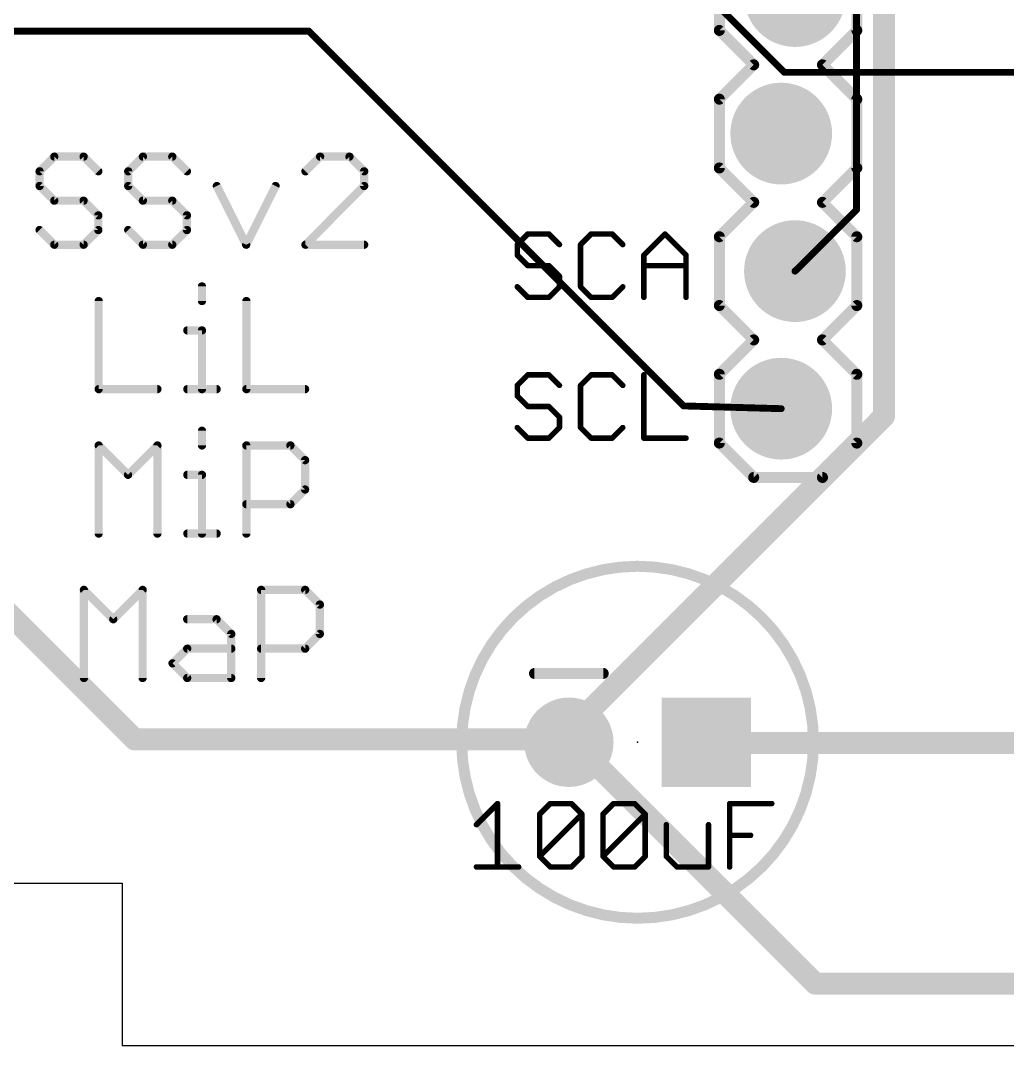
# Model space of a CAD drawing. Extents: x -2 to 100, y 0 to 40.
# Drawn here: x 52.12 to 70.35, y 0 to 18.93 of the extents above; entities that cross this region are included whole.
import ezdxf

# ---------------------------------------------------------------- set-up
doc = ezdxf.new("R2010")
doc.units = 0
for name, color, linetype in [('1', 14, 'CONTINUOUS'), ('16', 174, 'CONTINUOUS'), ('17', 94, 'CONTINUOUS'), ('20', 178, 'CONTINUOUS'), ('21', 250, 'CONTINUOUS'), ('23', 178, 'CONTINUOUS'), ('25', 250, 'CONTINUOUS'), ('27', 250, 'CONTINUOUS'), ('51', 250, 'CONTINUOUS')]:
    doc.layers.add(name, color=color, linetype=linetype)

# ---------------------------------------------------------------- blocks, each defined once
blk = doc.blocks.new('RECT')
blk.add_solid([(-0.5, -0.5), (0.5, -0.5), (-0.5, 0.5), (0.5, 0.5)])
blk = doc.blocks.new('ROUNDP')
at = {"const_width": 0.5}
blk.add_lwpolyline([(0, -0.25, 1), (0, 0.25, 1), (0, -0.25)], format="xyb", dxfattribs=at)
blk = doc.blocks.new('SQUAREP')
blk.add_solid([(-0.5, -0.5), (0.5, -0.5), (-0.5, 0.5), (0.5, 0.5)])

msp = doc.modelspace()

# ---------------------------------------------------------------- linework, layer by layer
at = {"layer": '1'}
for points, const_width in [([(68.072, 11.6205), (68.072, 29.591)], 0.4064), ([(67.564, 15.4305), (67.564, 24.9555)], 0.127), ([(57.4455, 18.7325), (48.5775, 18.7325)], 0.127), ([(64.367, 11.811), (57.4455, 18.7325)], 0.127), ([(66.4845, 14.351), (67.564, 15.4305)], 0.127), ([(66.4845, 14.351), (66.427, 14.3)], 0.127), ([(62.2935, 5.842), (68.072, 11.6205)], 0.4064), ([(64.367, 11.811), (66.173, 11.76)], 0.127), ([(49.657, 10.2235), (54.229, 5.6515)], 0.4064), ([(62.2935, 5.842), (62.25, 5.6)], 0.4064), ([(54.229, 5.6515), (62.23, 5.6515)], 0.4064), ([(62.23, 5.6515), (62.25, 5.6)], 0.4064), ([(62.4205, 5.5245), (62.25, 5.6)], 0.4064), ([(62.4205, 5.5245), (66.802, 1.143)], 0.4064), ([(64.8335, 5.588), (64.79, 5.6)], 0.4064), ([(75.184, 5.588), (64.8335, 5.588)], 0.4064), ([(66.802, 1.143), (78.1875, 1.143)], 0.4064)]:
    msp.add_lwpolyline(points, dxfattribs=dict(at, const_width=const_width))
for points, const_width in [([(57.468, 18.755, 1), (57.423, 18.71)], 0.0635), ([(57.4455, 18.7008, 1), (57.4455, 18.7643)], 0.0635), ([(67.5323, 15.4305, 1), (67.5958, 15.4305)], 0.0635), ([(67.5865, 15.408, 1), (67.5415, 15.453)], 0.0635), ([(66.462, 14.3735, 1), (66.507, 14.3285)], 0.0635), ([(66.5056, 14.3272, 1), (66.4634, 14.3748)], 0.0635), ([(66.4059, 14.3238, 1), (66.4481, 14.2762)], 0.0635), ([(64.3679, 11.8427, 1), (64.3661, 11.7793)], 0.0635), ([(64.3445, 11.7885, 1), (64.3895, 11.8335)], 0.0635), ([(66.1721, 11.7283, 1), (66.1739, 11.7917)], 0.0635), ([(68.1438, 11.5487, 1), (68.0002, 11.6923)], 0.2032), ([(67.9704, 11.6205, 1), (68.1736, 11.6205)], 0.2032), ([(62.2217, 5.9138, 1), (62.3653, 5.7702)], 0.2032), ([(62.3935, 5.824, 1), (62.1935, 5.86)], 0.2032), ([(54.229, 5.7531, 1), (54.229, 5.5499)], 0.2032), ([(54.1572, 5.5797, 1), (54.3008, 5.7233)], 0.2032), ([(62.3247, 5.6883, 1), (62.1353, 5.6147)], 0.2032), ([(62.2911, 5.6929, 1), (62.2089, 5.5071)], 0.2032), ([(62.15, 5.618, 1), (62.35, 5.582)], 0.2032), ([(62.1553, 5.5632, 1), (62.3447, 5.6368)], 0.2032), ([(62.23, 5.5499, 1), (62.23, 5.7531)], 0.2032), ([(62.4923, 5.5963, 1), (62.3487, 5.4527)], 0.2032), ([(62.3794, 5.4316, 1), (62.4616, 5.6174)], 0.2032), ([(64.817, 5.6979, 1), (64.763, 5.5021)], 0.2032), ([(64.8335, 5.6896, 1), (64.8335, 5.4864)], 0.2032), ([(64.8065, 5.4901, 1), (64.8605, 5.6859)], 0.2032), ([(66.802, 1.2446, 1), (66.802, 1.0414)], 0.2032), ([(66.7302, 1.0712, 1), (66.8738, 1.2148)], 0.2032)]:
    msp.add_lwpolyline(points, format="xyb", dxfattribs=dict(at, const_width=const_width))
at = {"layer": '16', "const_width": 0.127}
for points in [[(66.2305, 17.9705), (58.293, 25.908)], [(85.7885, 17.9705), (66.2305, 17.9705)]]:
    msp.add_lwpolyline(points, dxfattribs=at)
at = {"layer": '16', "const_width": 0.0635}
for points in [[(66.2305, 18.0023, 1), (66.2305, 17.9388)], [(66.208, 17.948, 1), (66.253, 17.993)]]:
    msp.add_lwpolyline(points, format="xyb", dxfattribs=at)
at = {"layer": '20'}
for p, q in [((51, 3), (54, 3)), ((54, 3), (54, 0)), ((54, 0), (90, 0))]:
    msp.add_line(p, q, dxfattribs=at)
at = {"layer": '21', "const_width": 0.2032}
for points in [[(65.03, 18.745), (65.03, 20.015)], [(67.57, 20.015), (67.57, 18.745)], [(65.665, 18.11), (65.03, 18.745)], [(67.57, 18.745), (66.935, 18.11)], [(65.03, 17.475), (65.665, 18.11)], [(66.935, 18.11), (67.57, 17.475)], [(65.03, 16.205), (65.03, 17.475)], [(67.57, 17.475), (67.57, 16.205)], [(65.665, 15.57), (65.03, 16.205)], [(67.57, 16.205), (66.935, 15.57)], [(65.665, 15.57), (65.03, 14.935)], [(67.57, 14.935), (66.935, 15.57)], [(65.03, 13.665), (65.03, 14.935)], [(67.57, 14.935), (67.57, 13.665)], [(65.665, 13.03), (65.03, 13.665)], [(67.57, 13.665), (66.935, 13.03)], [(65.665, 13.03), (65.03, 12.395)], [(67.57, 12.395), (66.935, 13.03)], [(65.03, 11.125), (65.03, 12.395)], [(67.57, 12.395), (67.57, 11.125)], [(65.665, 10.49), (65.03, 11.125)], [(67.57, 11.125), (66.935, 10.49)], [(66.935, 10.49), (65.665, 10.49)], [(62.885, 6.87), (61.615, 6.87)]]:
    msp.add_lwpolyline(points, dxfattribs=at)
at = {"layer": '21'}
for points, const_width in [([(65.0659, 18.7809, 1), (64.9941, 18.7091)], 0.1016), ([(64.9792, 18.745, 1), (65.0808, 18.745)], 0.1016), ([(67.5192, 18.745, 1), (67.6208, 18.745)], 0.1016), ([(67.6059, 18.7091, 1), (67.5341, 18.7809)], 0.1016), ([(65.7009, 18.0741, 1), (65.6291, 18.1459)], 0.1016), ([(65.6291, 18.0741, 1), (65.7009, 18.1459)], 0.1016), ([(66.9709, 18.1459, 1), (66.8991, 18.0741)], 0.1016), ([(66.8991, 18.1459, 1), (66.9709, 18.0741)], 0.1016), ([(65.0808, 17.475, 1), (64.9792, 17.475)], 0.1016), ([(64.9941, 17.5109, 1), (65.0659, 17.4391)], 0.1016), ([(67.6208, 17.475, 1), (67.5192, 17.475)], 0.1016), ([(67.5341, 17.4391, 1), (67.6059, 17.5109)], 0.1016), ([(65.0659, 16.2409, 1), (64.9941, 16.1691)], 0.1016), ([(67.6059, 16.1691, 1), (67.5341, 16.2409)], 0.1016), ([(64.9792, 16.205, 1), (65.0808, 16.205)], 0.1016), ([(67.5192, 16.205, 1), (67.6208, 16.205)], 0.1016), ([(65.7009, 15.5341, 1), (65.6291, 15.6059)], 0.1016), ([(65.6291, 15.5341, 1), (65.7009, 15.6059)], 0.1016), ([(66.9709, 15.6059, 1), (66.8991, 15.5341)], 0.1016), ([(66.8991, 15.6059, 1), (66.9709, 15.5341)], 0.1016), ([(65.0808, 14.935, 1), (64.9792, 14.935)], 0.1016), ([(64.9941, 14.9709, 1), (65.0659, 14.8991)], 0.1016), ([(67.6208, 14.935, 1), (67.5192, 14.935)], 0.1016), ([(67.5341, 14.8991, 1), (67.6059, 14.9709)], 0.1016), ([(65.0659, 13.7009, 1), (64.9941, 13.6291)], 0.1016), ([(64.9792, 13.665, 1), (65.0808, 13.665)], 0.1016), ([(67.5192, 13.665, 1), (67.6208, 13.665)], 0.1016), ([(67.6059, 13.6291, 1), (67.5341, 13.7009)], 0.1016), ([(65.7009, 12.9941, 1), (65.6291, 13.0659)], 0.1016), ([(65.6291, 12.9941, 1), (65.7009, 13.0659)], 0.1016), ([(66.9709, 13.0659, 1), (66.8991, 12.9941)], 0.1016), ([(66.8991, 13.0659, 1), (66.9709, 12.9941)], 0.1016), ([(65.0808, 12.395, 1), (64.9792, 12.395)], 0.1016), ([(67.6208, 12.395, 1), (67.5192, 12.395)], 0.1016), ([(64.9941, 12.4309, 1), (65.0659, 12.3591)], 0.1016), ([(67.5341, 12.3591, 1), (67.6059, 12.4309)], 0.1016), ([(65.0659, 11.1609, 1), (64.9941, 11.0891)], 0.1016), ([(64.9792, 11.125, 1), (65.0808, 11.125)], 0.1016), ([(67.5192, 11.125, 1), (67.6208, 11.125)], 0.1016), ([(67.6059, 11.0891, 1), (67.5341, 11.1609)], 0.1016), ([(65.665, 10.5408, 1), (65.665, 10.4392)], 0.1016), ([(65.6291, 10.4541, 1), (65.7009, 10.5259)], 0.1016), ([(66.8991, 10.5259, 1), (66.9709, 10.4541)], 0.1016), ([(66.935, 10.4392, 1), (66.935, 10.5408)], 0.1016), ([(63.52, 2.35, 1), (63.52, 8.85, 1), (63.52, 2.35)], 0.2032), ([(61.615, 6.9208, 1), (61.615, 6.8192)], 0.1016), ([(62.885, 6.8192, 1), (62.885, 6.9208)], 0.1016)]:
    msp.add_lwpolyline(points, format="xyb", dxfattribs=dict(at, const_width=const_width))
at = {"layer": '23'}
msp.add_point((63.52, 5.6), dxfattribs=at)
at = {"layer": '25'}
for points, const_width in [([(52.743, 16.4147), (52.4719, 16.1435)], 0.1524), ([(53.2854, 16.4147), (52.743, 16.4147)], 0.1524), ([(53.5565, 16.1435), (53.2854, 16.4147)], 0.1524), ([(54.3802, 16.4147), (54.109, 16.1435)], 0.1524), ([(54.9225, 16.4147), (54.3802, 16.4147)], 0.1524), ([(55.1937, 16.1435), (54.9225, 16.4147)], 0.1524), ([(57.6545, 16.4147), (57.3834, 16.1435)], 0.1524), ([(58.1968, 16.4147), (57.6545, 16.4147)], 0.1524), ([(58.468, 16.1435), (58.1968, 16.4147)], 0.1524), ([(52.4719, 16.1435), (52.4719, 15.8724)], 0.1524), ([(54.109, 16.1435), (54.109, 15.8724)], 0.1524), ([(58.468, 15.8724), (58.468, 16.1435)], 0.1524), ([(52.4719, 15.8724), (52.743, 15.6012)], 0.1524), ([(54.109, 15.8724), (54.3802, 15.6012)], 0.1524), ([(55.7462, 15.8724), (56.2885, 14.7877)], 0.1524), ([(56.2885, 14.7877), (56.8309, 15.8724)], 0.1524), ([(57.3834, 14.7877), (58.468, 15.8724)], 0.1524), ([(52.743, 15.6012), (53.2854, 15.6012)], 0.1524), ([(53.2854, 15.6012), (53.5565, 15.33)], 0.1524), ([(54.3802, 15.6012), (54.9225, 15.6012)], 0.1524), ([(54.9225, 15.6012), (55.1937, 15.33)], 0.1524), ([(53.5565, 15.33), (53.5565, 15.0589)], 0.1524), ([(55.1937, 15.33), (55.1937, 15.0589)], 0.1524), ([(52.743, 14.7877), (52.4719, 15.0589)], 0.1524), ([(53.5565, 15.0589), (53.2854, 14.7877)], 0.1524), ([(54.3802, 14.7877), (54.109, 15.0589)], 0.1524), ([(55.1937, 15.0589), (54.9225, 14.7877)], 0.1524), ([(61.4916, 14.9852), (61.2967, 14.7903)], 0.1016), ([(61.8814, 14.9852), (61.4916, 14.9852)], 0.1016), ([(62.0763, 14.7903), (61.8814, 14.9852)], 0.1016), ([(62.661, 14.9852), (62.4661, 14.7903)], 0.1016), ([(63.0508, 14.9852), (62.661, 14.9852)], 0.1016), ([(63.2457, 14.7903), (63.0508, 14.9852)], 0.1016), ([(63.6355, 14.5954), (64.0253, 14.9852)], 0.1016), ([(64.0253, 14.9852), (64.4151, 14.5954)], 0.1016), ([(53.2854, 14.7877), (52.743, 14.7877)], 0.1524), ([(54.9225, 14.7877), (54.3802, 14.7877)], 0.1524), ([(58.468, 14.7877), (57.3834, 14.7877)], 0.1524), ([(61.2967, 14.7903), (61.2967, 14.5954)], 0.1016), ([(62.4661, 14.7903), (62.4661, 14.0107)], 0.1016), ([(61.2967, 14.5954), (61.4916, 14.4005)], 0.1016), ([(63.6355, 13.8158), (63.6355, 14.5954)], 0.1016), ([(64.4151, 14.5954), (64.4151, 13.8158)], 0.1016), ([(61.4916, 14.4005), (61.8814, 14.4005)], 0.1016), ([(61.8814, 14.4005), (62.0763, 14.2056)], 0.1016), ([(63.6355, 14.4005), (64.4151, 14.4005)], 0.1016), ([(62.0763, 14.2056), (62.0763, 14.0107)], 0.1016), ([(55.4716, 14.0189), (55.4716, 13.7477)], 0.1524), ([(61.4916, 13.8158), (61.2967, 14.0107)], 0.1016), ([(62.0763, 14.0107), (61.8814, 13.8158)], 0.1016), ([(62.4661, 14.0107), (62.661, 13.8158)], 0.1016), ([(63.0508, 13.8158), (63.2457, 14.0107)], 0.1016), ([(53.5633, 13.7477), (53.5633, 12.1207)], 0.1524), ([(56.2919, 13.7477), (56.2919, 12.1207)], 0.1524), ([(61.8814, 13.8158), (61.4916, 13.8158)], 0.1016), ([(62.661, 13.8158), (63.0508, 13.8158)], 0.1016), ([(55.2005, 13.2054), (55.4716, 13.2054)], 0.1524), ([(55.4716, 13.2054), (55.4716, 12.1207)], 0.1524), ([(61.4916, 12.3852), (61.2967, 12.1903)], 0.1016), ([(61.8814, 12.3852), (61.4916, 12.3852)], 0.1016), ([(62.0763, 12.1903), (61.8814, 12.3852)], 0.1016), ([(62.661, 12.3852), (62.4661, 12.1903)], 0.1016), ([(63.0508, 12.3852), (62.661, 12.3852)], 0.1016), ([(63.2457, 12.1903), (63.0508, 12.3852)], 0.1016), ([(63.6355, 12.3852), (63.6355, 11.2158)], 0.1016), ([(53.5633, 12.1207), (54.648, 12.1207)], 0.1524), ([(55.2005, 12.1207), (55.7428, 12.1207)], 0.1524), ([(56.2919, 12.1207), (57.3766, 12.1207)], 0.1524), ([(61.2967, 12.1903), (61.2967, 11.9954)], 0.1016), ([(62.4661, 12.1903), (62.4661, 11.4107)], 0.1016), ([(61.2967, 11.9954), (61.4916, 11.8005)], 0.1016), ([(61.4916, 11.8005), (61.8814, 11.8005)], 0.1016), ([(61.8814, 11.8005), (62.0763, 11.6056)], 0.1016), ([(62.0763, 11.6056), (62.0763, 11.4107)], 0.1016), ([(55.4716, 11.3519), (55.4716, 11.0807)], 0.1524), ([(61.4916, 11.2158), (61.2967, 11.4107)], 0.1016), ([(62.0763, 11.4107), (61.8814, 11.2158)], 0.1016), ([(62.4661, 11.4107), (62.661, 11.2158)], 0.1016), ([(63.0508, 11.2158), (63.2457, 11.4107)], 0.1016), ([(61.8814, 11.2158), (61.4916, 11.2158)], 0.1016), ([(62.661, 11.2158), (63.0508, 11.2158)], 0.1016), ([(63.6355, 11.2158), (64.4151, 11.2158)], 0.1016), ([(53.5633, 9.4537), (53.5633, 11.0807)], 0.1524), ([(53.5633, 11.0807), (54.1057, 10.5384)], 0.1524), ([(54.1057, 10.5384), (54.648, 11.0807)], 0.1524), ([(54.648, 11.0807), (54.648, 9.4537)], 0.1524), ([(56.2919, 9.4537), (56.2919, 11.0807)], 0.1524), ([(56.2919, 11.0807), (57.1054, 11.0807)], 0.1524), ([(57.1054, 11.0807), (57.3766, 10.8095)], 0.1524), ([(57.3766, 10.8095), (57.3766, 10.2672)], 0.1524), ([(55.2005, 10.5384), (55.4716, 10.5384)], 0.1524), ([(55.4716, 10.5384), (55.4716, 9.4537)], 0.1524), ([(57.3766, 10.2672), (57.1054, 9.996)], 0.1524), ([(57.1054, 9.996), (56.2919, 9.996)], 0.1524), ([(55.2005, 9.4537), (55.7428, 9.4537)], 0.1524), ([(53.2905, 6.7867), (53.2905, 8.4137)], 0.1524), ([(53.2905, 8.4137), (53.8328, 7.8714)], 0.1524), ([(53.8328, 7.8714), (54.3751, 8.4137)], 0.1524), ([(54.3751, 8.4137), (54.3751, 6.7867)], 0.1524), ([(56.5648, 6.7867), (56.5648, 8.4137)], 0.1524), ([(56.5648, 8.4137), (57.3783, 8.4137)], 0.1524), ([(57.3783, 8.4137), (57.6494, 8.1425)], 0.1524), ([(57.6494, 8.1425), (57.6494, 7.6002)], 0.1524), ([(55.1988, 7.8714), (55.7411, 7.8714)], 0.1524), ([(55.7411, 7.8714), (56.0123, 7.6002)], 0.1524), ([(56.0123, 7.6002), (56.0123, 6.7867)], 0.1524), ([(57.6494, 7.6002), (57.3783, 7.329)], 0.1524), ([(54.9276, 7.0579), (55.1988, 7.329)], 0.1524), ([(55.1988, 7.329), (56.0123, 7.329)], 0.1524), ([(57.3783, 7.329), (56.5648, 7.329)], 0.1524), ([(55.1988, 6.7867), (54.9276, 7.0579)], 0.1524), ([(56.0123, 6.7867), (55.1988, 6.7867)], 0.1524)]:
    msp.add_lwpolyline(points, dxfattribs=dict(at, const_width=const_width))
for points, const_width in [([(52.743, 16.4528, 1), (52.743, 16.3766)], 0.0762), ([(52.77, 16.3877, 1), (52.7161, 16.4416)], 0.0762), ([(53.3123, 16.4416, 1), (53.2584, 16.3877)], 0.0762), ([(53.2854, 16.3766, 1), (53.2854, 16.4528)], 0.0762), ([(54.3802, 16.4528, 1), (54.3802, 16.3766)], 0.0762), ([(54.4071, 16.3877, 1), (54.3533, 16.4416)], 0.0762), ([(54.9495, 16.4416, 1), (54.8956, 16.3877)], 0.0762), ([(54.9225, 16.3766, 1), (54.9225, 16.4528)], 0.0762), ([(57.6545, 16.4528, 1), (57.6545, 16.3766)], 0.0762), ([(57.6815, 16.3877, 1), (57.6276, 16.4416)], 0.0762), ([(58.2238, 16.4416, 1), (58.1699, 16.3877)], 0.0762), ([(58.1968, 16.3766, 1), (58.1968, 16.4528)], 0.0762), ([(52.4449, 16.1705, 1), (52.4988, 16.1166)], 0.0762), ([(52.51, 16.1435, 1), (52.4338, 16.1435)], 0.0762), ([(53.5296, 16.1166, 1), (53.5835, 16.1705)], 0.0762), ([(54.1471, 16.1435, 1), (54.0709, 16.1435)], 0.0762), ([(54.0821, 16.1705, 1), (54.136, 16.1166)], 0.0762), ([(55.1668, 16.1166, 1), (55.2206, 16.1705)], 0.0762), ([(57.3564, 16.1705, 1), (57.4103, 16.1166)], 0.0762), ([(58.5061, 16.1435, 1), (58.4299, 16.1435)], 0.0762), ([(58.4411, 16.1166, 1), (58.495, 16.1705)], 0.0762), ([(52.4988, 15.8993, 1), (52.4449, 15.8454)], 0.0762), ([(52.4338, 15.8724, 1), (52.51, 15.8724)], 0.0762), ([(54.136, 15.8993, 1), (54.0821, 15.8454)], 0.0762), ([(54.0709, 15.8724, 1), (54.1471, 15.8724)], 0.0762), ([(55.7803, 15.8894, 1), (55.7121, 15.8553)], 0.0762), ([(56.8649, 15.8553, 1), (56.7968, 15.8894)], 0.0762), ([(58.4299, 15.8724, 1), (58.5061, 15.8724)], 0.0762), ([(58.495, 15.8454, 1), (58.4411, 15.8993)], 0.0762), ([(52.743, 15.6393, 1), (52.743, 15.5631)], 0.0762), ([(52.7161, 15.5743, 1), (52.77, 15.6281)], 0.0762), ([(53.3123, 15.6281, 1), (53.2584, 15.5743)], 0.0762), ([(53.2854, 15.5631, 1), (53.2854, 15.6393)], 0.0762), ([(54.3802, 15.6393, 1), (54.3802, 15.5631)], 0.0762), ([(54.3533, 15.5743, 1), (54.4071, 15.6281)], 0.0762), ([(54.9495, 15.6281, 1), (54.8956, 15.5743)], 0.0762), ([(54.9225, 15.5631, 1), (54.9225, 15.6393)], 0.0762), ([(53.5946, 15.33, 1), (53.5184, 15.33)], 0.0762), ([(53.5296, 15.3031, 1), (53.5835, 15.357)], 0.0762), ([(55.2318, 15.33, 1), (55.1556, 15.33)], 0.0762), ([(55.1668, 15.3031, 1), (55.2206, 15.357)], 0.0762), ([(52.4988, 15.0858, 1), (52.4449, 15.0319)], 0.0762), ([(53.5184, 15.0589, 1), (53.5946, 15.0589)], 0.0762), ([(53.5835, 15.0319, 1), (53.5296, 15.0858)], 0.0762), ([(54.136, 15.0858, 1), (54.0821, 15.0319)], 0.0762), ([(55.1556, 15.0589, 1), (55.2318, 15.0589)], 0.0762), ([(55.2206, 15.0319, 1), (55.1668, 15.0858)], 0.0762), ([(61.4916, 15.0106, 1), (61.4916, 14.9598)], 0.0508), ([(61.5096, 14.9672, 1), (61.4736, 15.0032)], 0.0508), ([(61.8994, 15.0032, 1), (61.8634, 14.9672)], 0.0508), ([(61.8814, 14.9598, 1), (61.8814, 15.0106)], 0.0508), ([(62.661, 15.0106, 1), (62.661, 14.9598)], 0.0508), ([(62.679, 14.9672, 1), (62.643, 15.0032)], 0.0508), ([(63.0688, 15.0032, 1), (63.0328, 14.9672)], 0.0508), ([(63.0508, 14.9598, 1), (63.0508, 15.0106)], 0.0508), ([(64.0433, 15.0032, 1), (64.0073, 14.9672)], 0.0508), ([(64.0433, 14.9672, 1), (64.0073, 15.0032)], 0.0508), ([(52.743, 14.8258, 1), (52.743, 14.7496)], 0.0762), ([(52.7161, 14.7608, 1), (52.77, 14.8146)], 0.0762), ([(53.2584, 14.8146, 1), (53.3123, 14.7608)], 0.0762), ([(53.2854, 14.7496, 1), (53.2854, 14.8258)], 0.0762), ([(54.3802, 14.8258, 1), (54.3802, 14.7496)], 0.0762), ([(54.3533, 14.7608, 1), (54.4071, 14.8146)], 0.0762), ([(54.8956, 14.8146, 1), (54.9495, 14.7608)], 0.0762), ([(54.9225, 14.7496, 1), (54.9225, 14.8258)], 0.0762), ([(56.2544, 14.8047, 1), (56.3226, 14.7707)], 0.0762), ([(56.2544, 14.7707, 1), (56.3226, 14.8047)], 0.0762), ([(57.3834, 14.8258, 1), (57.3834, 14.7496)], 0.0762), ([(57.3564, 14.8146, 1), (57.4103, 14.7608)], 0.0762), ([(58.468, 14.7496, 1), (58.468, 14.8258)], 0.0762), ([(61.2787, 14.8083, 1), (61.3147, 14.7723)], 0.0508), ([(61.3221, 14.7903, 1), (61.2713, 14.7903)], 0.0508), ([(62.0583, 14.7723, 1), (62.0943, 14.8083)], 0.0508), ([(62.4481, 14.8083, 1), (62.4841, 14.7723)], 0.0508), ([(62.4915, 14.7903, 1), (62.4407, 14.7903)], 0.0508), ([(63.2277, 14.7723, 1), (63.2637, 14.8083)], 0.0508), ([(61.3147, 14.6134, 1), (61.2787, 14.5774)], 0.0508), ([(61.2713, 14.5954, 1), (61.3221, 14.5954)], 0.0508), ([(63.6175, 14.6134, 1), (63.6535, 14.5774)], 0.0508), ([(63.6609, 14.5954, 1), (63.6101, 14.5954)], 0.0508), ([(64.4405, 14.5954, 1), (64.3897, 14.5954)], 0.0508), ([(64.3971, 14.5774, 1), (64.4331, 14.6134)], 0.0508), ([(61.4916, 14.4259, 1), (61.4916, 14.3751)], 0.0508), ([(61.4736, 14.3825, 1), (61.5096, 14.4185)], 0.0508), ([(61.8994, 14.4185, 1), (61.8634, 14.3825)], 0.0508), ([(61.8814, 14.3751, 1), (61.8814, 14.4259)], 0.0508), ([(63.6355, 14.4259, 1), (63.6355, 14.3751)], 0.0508), ([(64.4151, 14.3751, 1), (64.4151, 14.4259)], 0.0508), ([(62.1017, 14.2056, 1), (62.0509, 14.2056)], 0.0508), ([(62.0583, 14.1876, 1), (62.0943, 14.2236)], 0.0508), ([(55.5097, 14.0189, 1), (55.4335, 14.0189)], 0.0762), ([(61.3147, 14.0287, 1), (61.2787, 13.9927)], 0.0508), ([(62.0509, 14.0107, 1), (62.1017, 14.0107)], 0.0508), ([(62.0943, 13.9927, 1), (62.0583, 14.0287)], 0.0508), ([(62.4841, 14.0287, 1), (62.4481, 13.9927)], 0.0508), ([(62.4407, 14.0107, 1), (62.4915, 14.0107)], 0.0508), ([(63.2637, 13.9927, 1), (63.2277, 14.0287)], 0.0508), ([(53.6014, 13.7477, 1), (53.5252, 13.7477)], 0.0762), ([(56.33, 13.7477, 1), (56.2538, 13.7477)], 0.0762), ([(61.4916, 13.8412, 1), (61.4916, 13.7904)], 0.0508), ([(61.4736, 13.7978, 1), (61.5096, 13.8338)], 0.0508), ([(61.8634, 13.8338, 1), (61.8994, 13.7978)], 0.0508), ([(61.8814, 13.7904, 1), (61.8814, 13.8412)], 0.0508), ([(62.661, 13.8412, 1), (62.661, 13.7904)], 0.0508), ([(62.643, 13.7978, 1), (62.679, 13.8338)], 0.0508), ([(63.0328, 13.8338, 1), (63.0688, 13.7978)], 0.0508), ([(63.0508, 13.7904, 1), (63.0508, 13.8412)], 0.0508), ([(63.6101, 13.8158, 1), (63.6609, 13.8158)], 0.0508), ([(64.3897, 13.8158, 1), (64.4405, 13.8158)], 0.0508), ([(55.4335, 13.7477, 1), (55.5097, 13.7477)], 0.0762), ([(55.2005, 13.2435, 1), (55.2005, 13.1673)], 0.0762), ([(55.5097, 13.2054, 1), (55.4335, 13.2054)], 0.0762), ([(55.4716, 13.1673, 1), (55.4716, 13.2435)], 0.0762), ([(61.4916, 12.4106, 1), (61.4916, 12.3598)], 0.0508), ([(61.5096, 12.3672, 1), (61.4736, 12.4032)], 0.0508), ([(61.8994, 12.4032, 1), (61.8634, 12.3672)], 0.0508), ([(61.8814, 12.3598, 1), (61.8814, 12.4106)], 0.0508), ([(62.661, 12.4106, 1), (62.661, 12.3598)], 0.0508), ([(62.679, 12.3672, 1), (62.643, 12.4032)], 0.0508), ([(63.0688, 12.4032, 1), (63.0328, 12.3672)], 0.0508), ([(63.0508, 12.3598, 1), (63.0508, 12.4106)], 0.0508), ([(63.6609, 12.3852, 1), (63.6101, 12.3852)], 0.0508), ([(53.5633, 12.1588, 1), (53.5633, 12.0826)], 0.0762), ([(53.5252, 12.1207, 1), (53.6014, 12.1207)], 0.0762), ([(54.648, 12.0826, 1), (54.648, 12.1588)], 0.0762), ([(55.2005, 12.1588, 1), (55.2005, 12.0826)], 0.0762), ([(55.4335, 12.1207, 1), (55.5097, 12.1207)], 0.0762), ([(55.7428, 12.0826, 1), (55.7428, 12.1588)], 0.0762), ([(56.2919, 12.1588, 1), (56.2919, 12.0826)], 0.0762), ([(56.2538, 12.1207, 1), (56.33, 12.1207)], 0.0762), ([(57.3766, 12.0826, 1), (57.3766, 12.1588)], 0.0762), ([(61.2787, 12.2083, 1), (61.3147, 12.1723)], 0.0508), ([(61.3221, 12.1903, 1), (61.2713, 12.1903)], 0.0508), ([(62.0583, 12.1723, 1), (62.0943, 12.2083)], 0.0508), ([(62.4481, 12.2083, 1), (62.4841, 12.1723)], 0.0508), ([(62.4915, 12.1903, 1), (62.4407, 12.1903)], 0.0508), ([(63.2277, 12.1723, 1), (63.2637, 12.2083)], 0.0508), ([(61.3147, 12.0134, 1), (61.2787, 11.9774)], 0.0508), ([(61.2713, 11.9954, 1), (61.3221, 11.9954)], 0.0508), ([(61.4916, 11.8259, 1), (61.4916, 11.7751)], 0.0508), ([(61.4736, 11.7825, 1), (61.5096, 11.8185)], 0.0508), ([(61.8994, 11.8185, 1), (61.8634, 11.7825)], 0.0508), ([(61.8814, 11.7751, 1), (61.8814, 11.8259)], 0.0508), ([(62.1017, 11.6056, 1), (62.0509, 11.6056)], 0.0508), ([(62.0583, 11.5876, 1), (62.0943, 11.6236)], 0.0508), ([(55.5097, 11.3519, 1), (55.4335, 11.3519)], 0.0762), ([(61.3147, 11.4287, 1), (61.2787, 11.3927)], 0.0508), ([(62.0509, 11.4107, 1), (62.1017, 11.4107)], 0.0508), ([(62.0943, 11.3927, 1), (62.0583, 11.4287)], 0.0508), ([(62.4841, 11.4287, 1), (62.4481, 11.3927)], 0.0508), ([(62.4407, 11.4107, 1), (62.4915, 11.4107)], 0.0508), ([(63.2637, 11.3927, 1), (63.2277, 11.4287)], 0.0508), ([(61.4916, 11.2412, 1), (61.4916, 11.1904)], 0.0508), ([(61.4736, 11.1978, 1), (61.5096, 11.2338)], 0.0508), ([(61.8634, 11.2338, 1), (61.8994, 11.1978)], 0.0508), ([(61.8814, 11.1904, 1), (61.8814, 11.2412)], 0.0508), ([(62.661, 11.2412, 1), (62.661, 11.1904)], 0.0508), ([(62.643, 11.1978, 1), (62.679, 11.2338)], 0.0508), ([(63.0328, 11.2338, 1), (63.0688, 11.1978)], 0.0508), ([(63.0508, 11.1904, 1), (63.0508, 11.2412)], 0.0508), ([(63.6355, 11.2412, 1), (63.6355, 11.1904)], 0.0508), ([(63.6101, 11.2158, 1), (63.6609, 11.2158)], 0.0508), ([(64.4151, 11.1904, 1), (64.4151, 11.2412)], 0.0508), ([(53.6014, 11.0807, 1), (53.5252, 11.0807)], 0.0762), ([(53.5903, 11.1076, 1), (53.5364, 11.0537)], 0.0762), ([(54.6861, 11.0807, 1), (54.6099, 11.0807)], 0.0762), ([(54.6749, 11.0537, 1), (54.621, 11.1076)], 0.0762), ([(55.4335, 11.0807, 1), (55.5097, 11.0807)], 0.0762), ([(56.33, 11.0807, 1), (56.2538, 11.0807)], 0.0762), ([(56.2919, 11.1188, 1), (56.2919, 11.0426)], 0.0762), ([(57.1323, 11.1076, 1), (57.0785, 11.0537)], 0.0762), ([(57.1054, 11.0426, 1), (57.1054, 11.1188)], 0.0762), ([(57.4147, 10.8095, 1), (57.3385, 10.8095)], 0.0762), ([(57.3496, 10.7826, 1), (57.4035, 10.8365)], 0.0762), ([(54.0787, 10.5653, 1), (54.1326, 10.5114)], 0.0762), ([(54.0787, 10.5114, 1), (54.1326, 10.5653)], 0.0762), ([(55.2005, 10.5765, 1), (55.2005, 10.5003)], 0.0762), ([(55.5097, 10.5384, 1), (55.4335, 10.5384)], 0.0762), ([(55.4716, 10.5003, 1), (55.4716, 10.5765)], 0.0762), ([(57.3385, 10.2672, 1), (57.4147, 10.2672)], 0.0762), ([(57.4035, 10.2403, 1), (57.3496, 10.2941)], 0.0762), ([(56.2919, 10.0341, 1), (56.2919, 9.9579)], 0.0762), ([(57.0785, 10.023, 1), (57.1324, 9.9691)], 0.0762), ([(57.1054, 9.9579, 1), (57.1054, 10.0341)], 0.0762), ([(53.5252, 9.4537, 1), (53.6014, 9.4537)], 0.0762), ([(54.6099, 9.4537, 1), (54.6861, 9.4537)], 0.0762), ([(55.2005, 9.4918, 1), (55.2005, 9.4156)], 0.0762), ([(55.4335, 9.4537, 1), (55.5097, 9.4537)], 0.0762), ([(55.7428, 9.4156, 1), (55.7428, 9.4918)], 0.0762), ([(56.2538, 9.4537, 1), (56.33, 9.4537)], 0.0762), ([(53.3174, 8.4406, 1), (53.2635, 8.3867)], 0.0762), ([(53.3286, 8.4137, 1), (53.2524, 8.4137)], 0.0762), ([(54.4132, 8.4137, 1), (54.337, 8.4137)], 0.0762), ([(54.4021, 8.3867, 1), (54.3482, 8.4406)], 0.0762), ([(56.6029, 8.4137, 1), (56.5267, 8.4137)], 0.0762), ([(56.5648, 8.4518, 1), (56.5648, 8.3756)], 0.0762), ([(57.4052, 8.4406, 1), (57.3513, 8.3867)], 0.0762), ([(57.3783, 8.3756, 1), (57.3783, 8.4518)], 0.0762), ([(57.6875, 8.1425, 1), (57.6113, 8.1425)], 0.0762), ([(57.6225, 8.1156, 1), (57.6764, 8.1695)], 0.0762), ([(53.8058, 7.8983, 1), (53.8597, 7.8444)], 0.0762), ([(53.8058, 7.8444, 1), (53.8597, 7.8983)], 0.0762), ([(55.1988, 7.9095, 1), (55.1988, 7.8333)], 0.0762), ([(55.7681, 7.8983, 1), (55.7142, 7.8444)], 0.0762), ([(55.7411, 7.8333, 1), (55.7411, 7.9095)], 0.0762), ([(56.0504, 7.6002, 1), (55.9742, 7.6002)], 0.0762), ([(55.9853, 7.5733, 1), (56.0392, 7.6271)], 0.0762), ([(57.6113, 7.6002, 1), (57.6875, 7.6002)], 0.0762), ([(57.6764, 7.5733, 1), (57.6225, 7.6271)], 0.0762), ([(55.1988, 7.3671, 1), (55.1988, 7.2909)], 0.0762), ([(55.2257, 7.3021, 1), (55.1718, 7.356)], 0.0762), ([(56.0123, 7.2909, 1), (56.0123, 7.3671)], 0.0762), ([(56.5648, 7.3671, 1), (56.5648, 7.2909)], 0.0762), ([(57.3513, 7.356, 1), (57.4052, 7.3021)], 0.0762), ([(57.3783, 7.2909, 1), (57.3783, 7.3671)], 0.0762), ([(54.9546, 7.0848, 1), (54.9007, 7.0309)], 0.0762), ([(54.9007, 7.0848, 1), (54.9546, 7.0309)], 0.0762), ([(53.2524, 6.7867, 1), (53.3286, 6.7867)], 0.0762), ([(54.337, 6.7867, 1), (54.4132, 6.7867)], 0.0762), ([(55.1988, 6.8248, 1), (55.1988, 6.7486)], 0.0762), ([(55.1718, 6.7598, 1), (55.2257, 6.8136)], 0.0762), ([(55.9742, 6.7867, 1), (56.0504, 6.7867)], 0.0762), ([(56.0123, 6.7486, 1), (56.0123, 6.8248)], 0.0762), ([(56.5267, 6.7867, 1), (56.6029, 6.7867)], 0.0762)]:
    msp.add_lwpolyline(points, format="xyb", dxfattribs=dict(at, const_width=const_width))
at = {"layer": '27', "const_width": 0.1016}
for points in [[(60.5423, 4.0774), (60.9321, 4.4672)], [(60.9321, 4.4672), (60.9321, 3.2978)], [(61.7117, 4.2723), (61.9066, 4.4672)], [(61.9066, 4.4672), (62.2964, 4.4672)], [(62.2964, 4.4672), (62.4913, 4.2723)], [(62.8811, 4.2723), (63.076, 4.4672)], [(63.076, 4.4672), (63.4658, 4.4672)], [(63.4658, 4.4672), (63.6607, 4.2723)], [(65.2199, 3.2978), (65.2199, 4.4672)], [(65.2199, 4.4672), (65.9995, 4.4672)], [(61.7117, 3.4927), (61.7117, 4.2723)], [(61.7117, 3.4927), (62.4913, 4.2723)], [(62.4913, 4.2723), (62.4913, 3.4927)], [(62.8811, 3.4927), (62.8811, 4.2723)], [(62.8811, 3.4927), (63.6607, 4.2723)], [(63.6607, 4.2723), (63.6607, 3.4927)], [(64.0505, 4.0774), (64.0505, 3.4927)], [(64.8301, 3.2978), (64.8301, 4.0774)], [(65.2199, 3.8825), (65.6097, 3.8825)], [(61.9066, 3.2978), (61.7117, 3.4927)], [(62.4913, 3.4927), (62.2964, 3.2978)], [(63.076, 3.2978), (62.8811, 3.4927)], [(63.6607, 3.4927), (63.4658, 3.2978)], [(64.0505, 3.4927), (64.2454, 3.2978)], [(60.5423, 3.2978), (61.3219, 3.2978)], [(62.2964, 3.2978), (61.9066, 3.2978)], [(63.4658, 3.2978), (63.076, 3.2978)], [(64.2454, 3.2978), (64.8301, 3.2978)]]:
    msp.add_lwpolyline(points, dxfattribs=at)
at = {"layer": '27', "const_width": 0.0508}
for points in [[(60.9575, 4.4672, 1), (60.9067, 4.4672)], [(60.9501, 4.4492, 1), (60.9141, 4.4852)], [(61.9066, 4.4926, 1), (61.9066, 4.4418)], [(61.9246, 4.4492, 1), (61.8886, 4.4852)], [(62.3144, 4.4852, 1), (62.2784, 4.4492)], [(62.2964, 4.4418, 1), (62.2964, 4.4926)], [(63.076, 4.4926, 1), (63.076, 4.4418)], [(63.094, 4.4492, 1), (63.058, 4.4852)], [(63.4838, 4.4852, 1), (63.4478, 4.4492)], [(63.4658, 4.4418, 1), (63.4658, 4.4926)], [(65.2453, 4.4672, 1), (65.1945, 4.4672)], [(65.2199, 4.4926, 1), (65.2199, 4.4418)], [(65.9995, 4.4418, 1), (65.9995, 4.4926)], [(61.6937, 4.2903, 1), (61.7297, 4.2543)], [(61.7371, 4.2723, 1), (61.6863, 4.2723)], [(62.5167, 4.2723, 1), (62.4659, 4.2723)], [(62.5093, 4.2543, 1), (62.4733, 4.2903)], [(62.4733, 4.2543, 1), (62.5093, 4.2903)], [(62.8631, 4.2903, 1), (62.8991, 4.2543)], [(62.9065, 4.2723, 1), (62.8557, 4.2723)], [(63.6861, 4.2723, 1), (63.6353, 4.2723)], [(63.6787, 4.2543, 1), (63.6427, 4.2903)], [(63.6427, 4.2543, 1), (63.6787, 4.2903)], [(60.5243, 4.0954, 1), (60.5603, 4.0594)], [(64.0759, 4.0774, 1), (64.0251, 4.0774)], [(64.8555, 4.0774, 1), (64.8047, 4.0774)], [(65.2199, 3.9079, 1), (65.2199, 3.8571)], [(65.6097, 3.8571, 1), (65.6097, 3.9079)], [(61.7297, 3.5107, 1), (61.6937, 3.4747)], [(61.6937, 3.5107, 1), (61.7297, 3.4747)], [(61.6863, 3.4927, 1), (61.7371, 3.4927)], [(62.4659, 3.4927, 1), (62.5167, 3.4927)], [(62.5093, 3.4747, 1), (62.4733, 3.5107)], [(62.8991, 3.5107, 1), (62.8631, 3.4747)], [(62.8631, 3.5107, 1), (62.8991, 3.4747)], [(62.8557, 3.4927, 1), (62.9065, 3.4927)], [(63.6353, 3.4927, 1), (63.6861, 3.4927)], [(63.6787, 3.4747, 1), (63.6427, 3.5107)], [(64.0685, 3.5107, 1), (64.0325, 3.4747)], [(64.0251, 3.4927, 1), (64.0759, 3.4927)], [(60.5423, 3.3232, 1), (60.5423, 3.2724)], [(60.9067, 3.2978, 1), (60.9575, 3.2978)], [(61.3219, 3.2724, 1), (61.3219, 3.3232)], [(61.9066, 3.3232, 1), (61.9066, 3.2724)], [(61.8886, 3.2798, 1), (61.9246, 3.3158)], [(62.2784, 3.3158, 1), (62.3144, 3.2798)], [(62.2964, 3.2724, 1), (62.2964, 3.3232)], [(63.076, 3.3232, 1), (63.076, 3.2724)], [(63.058, 3.2798, 1), (63.094, 3.3158)], [(63.4478, 3.3158, 1), (63.4838, 3.2798)], [(63.4658, 3.2724, 1), (63.4658, 3.3232)], [(64.2454, 3.3232, 1), (64.2454, 3.2724)], [(64.2274, 3.2798, 1), (64.2634, 3.3158)], [(64.8047, 3.2978, 1), (64.8555, 3.2978)], [(64.8301, 3.2724, 1), (64.8301, 3.3232)], [(65.1945, 3.2978, 1), (65.2453, 3.2978)]]:
    msp.add_lwpolyline(points, format="xyb", dxfattribs=at)

# ---------------------------------------------------------------- block references
at = {"layer": '17'}
for name, p, xscale, yscale in [('ROUNDP', (66.427, 19.38), 1.8796, 1.8796), ('ROUNDP', (66.427, 19.38), 1.8796, 1.8796), ('ROUNDP', (66.173, 16.84), 1.8796, 1.8796), ('ROUNDP', (66.173, 16.84), 1.8796, 1.8796), ('ROUNDP', (66.427, 14.3), 1.8796, 1.8796), ('ROUNDP', (66.427, 14.3), 1.8796, 1.8796), ('ROUNDP', (66.173, 11.76), 1.8796, 1.8796), ('ROUNDP', (66.173, 11.76), 1.8796, 1.8796), ('ROUNDP', (62.25, 5.6), 1.651, 1.651), ('ROUNDP', (62.25, 5.6), 1.651, 1.651), ('SQUAREP', (64.79, 5.6), 1.651, 1.651), ('SQUAREP', (64.79, 5.6), 1.651, 1.651)]:
    msp.add_blockref(name, p, dxfattribs=dict(at, xscale=xscale, yscale=yscale))
at = {"layer": '51', "xscale": 0.508, "yscale": 0.508, "rotation": 270}
for p in [(66.3, 16.84), (66.3, 14.3), (66.3, 11.76)]:
    msp.add_blockref('RECT', p, dxfattribs=at)

doc.saveas('drawing.dxf')
